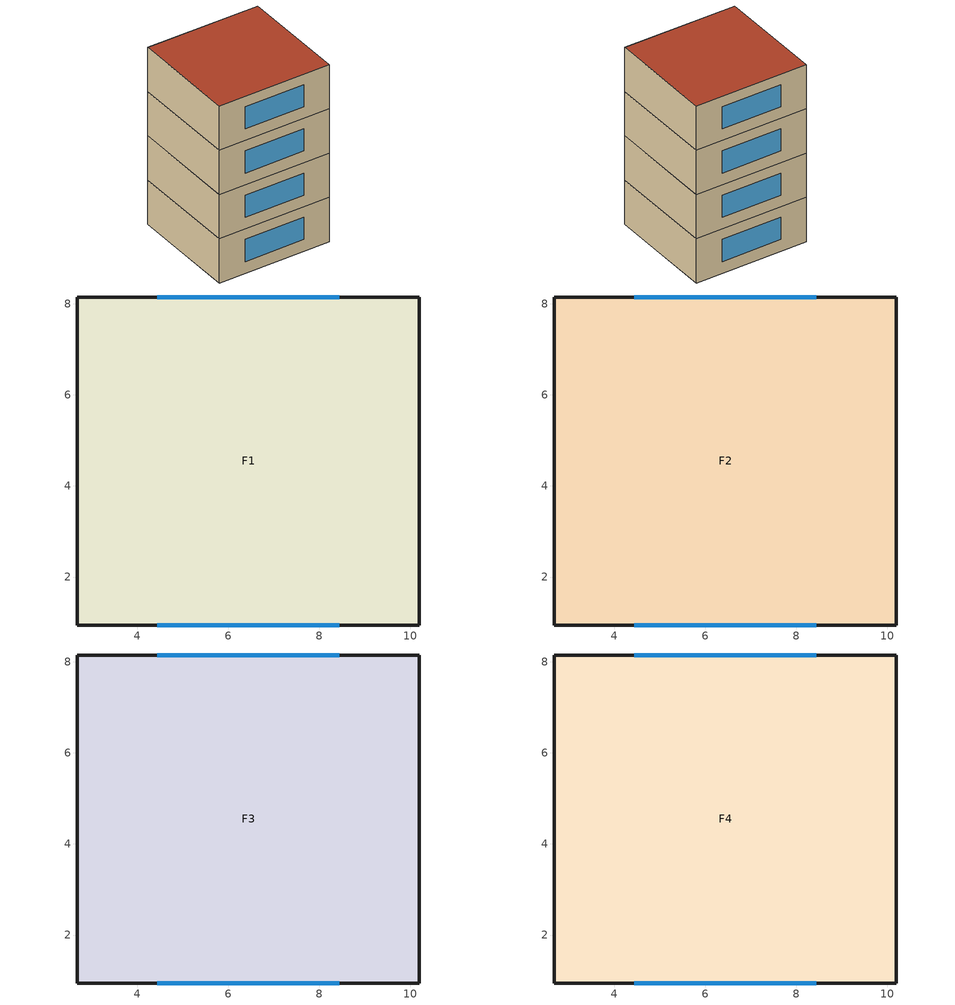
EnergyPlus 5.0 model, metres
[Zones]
F1
 floor ground (GROUND_FLOOR): 10.19,8.15 10.19,0.95 2.69,0.95 2.69,8.15 z0
 wall outside (EXT_WALL): 2.69,8.15 2.69,0.95 10.19,0.95 10.19,8.15 2.69,8.15 z0:3
 window (EXT_WINDOW1): 4.44,0.95 8.44,0.95 / 8.44,8.15 4.44,8.15 z0.8:2.3
 ceiling to F2 (ADJ_CEILING): 2.69,8.15 2.69,0.95 10.19,0.95 10.19,8.15 z3
F2
 floor to F1 (ADJ_CEILING): 10.19,8.15 10.19,0.95 2.69,0.95 2.69,8.15 z3
 wall outside (EXT_WALL): 2.69,8.15 2.69,0.95 10.19,0.95 10.19,8.15 2.69,8.15 z3:6
 window (EXT_WINDOW1): 4.44,0.95 8.44,0.95 / 8.44,8.15 4.44,8.15 z3.8:5.3
 ceiling to F3 (ADJ_CEILING): 2.69,8.15 2.69,0.95 10.19,0.95 10.19,8.15 z6
F3
 floor to F2 (ADJ_CEILING): 10.19,8.15 10.19,0.95 2.69,0.95 2.69,8.15 z6
 wall outside (EXT_WALL): 2.69,8.15 2.69,0.95 10.19,0.95 10.19,8.15 2.69,8.15 z6:9
 window (EXT_WINDOW1): 4.44,0.95 8.44,0.95 / 8.44,8.15 4.44,8.15 z6.8:8.3
 ceiling to F4 (ADJ_CEILING): 2.69,8.15 2.69,0.95 10.19,0.95 10.19,8.15 z9
F4
 floor to F3 (ADJ_CEILING): 10.19,8.15 10.19,0.95 2.69,0.95 2.69,8.15 z9
 wall outside (EXT_WALL): 2.69,8.15 2.69,0.95 10.19,0.95 10.19,8.15 2.69,8.15 z9:12
 window (EXT_WINDOW1): 4.44,0.95 8.44,0.95 / 8.44,8.15 4.44,8.15 z9.8:11.3
 roof outside (EXT_ROOF): 2.69,8.15 2.69,0.95 10.19,0.95 10.19,8.15 z12
[Building]
TRNSYS18: North Axis {deg}=0; Terrain=City; Loads Convergence Tolerance Value=0; Temperature Convergence Tolerance Value {deltaC}=0; Solar Distribution=FullInteriorAndExterior; Maximum Number of Warmup Days=0
[Site:Location]
not used: Latitude {deg}=0; Longitude {deg}=0; Time Zone {hr}=0; Elevation {m}=0
[Construction]
GROUND_FLOOR; EXT_WALL; EXT_ROOF; ADJ_CEILING; EXT_WINDOW1: 
[WindowProperty:ShadingControl]
ESHADE=0; ISHADE=INPUT 1*MAX_ISHADE : SHADECNTRL=ISHADE_INTERNAL
[SurfaceProperty:OtherSideCoefficients]
BOUNDARY=IDENTICAL; BOUNDARY=INPUT 1*TBOUNDARY; BOUNDARY=INPUT 1*TBOUNDARY_2; BOUNDARY=INPUT 1*TBOUNDARY_3; BOUNDARY=INPUT 1*TGROUND; BOUNDARY=20; BOUNDARY=15
[Zone] Multiplier=1
F1; F2; F3; F4
